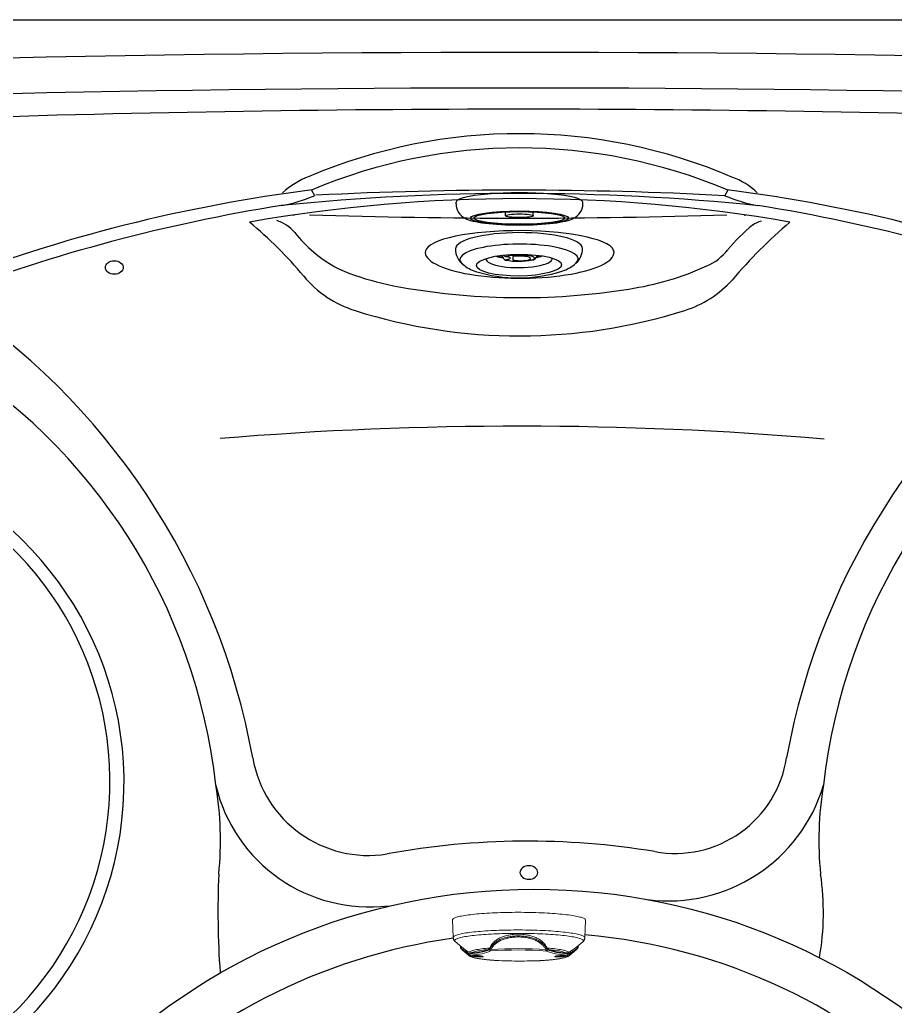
# Model space of a CAD drawing. Header units: inches. Extents: x 2 to 86, y -22 to 129.
# Drawn here: x 30.44 to 54.95, y 61.26 to 88.87 of the extents above; entities that cross this region are included whole.
import ezdxf

# ---------------------------------------------------------------- set-up
doc = ezdxf.new("R2010")
doc.units = ezdxf.units.IN
doc.header["$MEASUREMENT"] = 0
doc.linetypes.add('SLD-Solid', pattern=[0])
doc.layers.add('1', color=4, linetype='Continuous')

# ---------------------------------------------------------------- blocks, each defined once
blk = doc.blocks.new('M-JET')
at = {"layer": '1', "color": 3}
blk.add_line((0.668, -0.17), (0.763, -0.17), dxfattribs=at)
at = {"layer": '1'}
for centre, radius, start, end in [((0.461, 1.242), 0.535, 41.3143, 91.3774), ((0.05, 0.881), 1.082, 17.2792, 41.3143), ((-2.8, -0.006), 4.066, 342.7208, 17.2792), ((0.163, -0.927), 0.963, 318.6467, 342.7208), ((0.462, -1.247), 0.53, 268.5325, 323.2496)]:
    blk.add_arc(centre, radius, start, end, dxfattribs=at)
at = {"layer": '1', "color": 3}
for centre, radius, start, end in [((-1.573, 0), 2.301, 12.4325, 15.2703), ((-1.552, 0), 2.301, 12.1115, 16.428), ((2.329, -0.004), 1.701, 167.0391, 191.8275), ((0.642, 0.408), 0.0922, 55.7767, 95.7567), ((0.761, 0.357), 0.0925, 123.2223, 167.0391), ((0.61, 0.353), 0.156, 5.3241, 57.7182), ((0.716, 0.424), 0.0119, 56.7777, 123.2223), ((0.621, 0.328), 0.147, 6.6466, 46.2048), ((-1.051, -0.003), 1.854, 348.4837, 11.5163), ((-0.445, 0.069), 1.231, 348.805, 7.1498), ((1.155, -0.446), 0.497, 157.638, 169.042), ((0.713, -0.264), 0.0187, 13.7894, 157.638), ((-6.16, -1.951), 7.096, 12.9229, 13.7894), ((0.499, -0.319), 0.172, 319.9043, 349.042), ((0.138, 0.453), 1.058, 297.9845, 303.5019), ((-1.573, 0), 2.301, 345.0348, 348.6312), ((-1.552, 0), 2.301, 343.7972, 349.0063), ((0.659, -0.335), 0.113, 303.5019, 340.0963)]:
    blk.add_arc(centre, radius, start, end, dxfattribs=at)
at = {"layer": '1'}
blk.add_ellipse((0.448, 0), major_axis=(0, -1.776), ratio=0.252144, start_param=3.141593, end_param=6.282607, dxfattribs=at)
at = {"layer": '1', "color": 3}
for centre, major_axis, ratio, start_param, end_param in [((0.747, 0.001), (0, 1.655), 0.257517, 6.007199, 9.756158), ((0.731, 0), (0, 0.927), 0.267619, 3.108708, 6.351347), ((0.725, 0.014), (0, 0.313), 0.222056, 5.440613, 8.481483)]:
    blk.add_ellipse(centre, major_axis=major_axis, ratio=ratio, start_param=start_param, end_param=end_param, dxfattribs=at)
blk.add_ellipse((0.91, 0), major_axis=(-0.005, 1.191), ratio=0.255327, dxfattribs=at)
blk = doc.blocks.new('SDRE51EE')
at = {"layer": '1', "linetype": 'Continuous'}
for p, q in [((46.942, 90.082), (46.942, 90.133)), ((50.492, 90.081), (50.492, 90.133))]:
    blk.add_line(p, q, dxfattribs=at)
at = {"layer": '1', "color": 3, "linetype": 'Continuous'}
for p, q in [((48.328, 89.751), (48.328, 89.857)), ((49.106, 89.751), (49.106, 89.857))]:
    blk.add_line(p, q, dxfattribs=at)
at = {"layer": '1', "linetype": 'Continuous'}
for centre, radius, start, end in [((47.394, 90.088), 0.452, 180.8035, 244.7061), ((50.05, 90.086), 0.443, 293.2467, 359.3951)]:
    blk.add_arc(centre, radius, start, end, dxfattribs=at)
for centre, major_axis, ratio, start_param, end_param in [((48.717, 90.133), (1.775, 0), 0.14492, 6.283179, 9.424778), ((48.713, 89.747), (-1.568, 0), 0.162913, 0.26814, 2.873453)]:
    blk.add_ellipse(centre, major_axis=major_axis, ratio=ratio, start_param=start_param, end_param=end_param, dxfattribs=at)
at = {"layer": '1', "color": 3, "linetype": 'Continuous'}
for centre, major_axis, ratio in [((48.718, 89.687), (-1.371, 0), 0.140933), ((48.717, 89.689), (-1.273, 0), 0.138808), ((48.717, 89.751), (-0.389, 0), 0.133611)]:
    blk.add_ellipse(centre, major_axis=major_axis, ratio=ratio, dxfattribs=at)
blk = doc.blocks.new('SUCTION2')
at = {"layer": '1', "linetype": 'SLD-Solid', "lineweight": 15}
for p, q in [((-1.925, -0.219), (-1.907, -0.711)), ((1.778, -0.704), (1.795, -0.212)), ((-1.847, -0.828), (-1.681, -0.968)), ((1.533, -0.979), (1.719, -0.821)), ((1.718, -0.821), (1.719, -0.821)), ((-1.718, -0.936), (-1.717, -0.972)), ((-1.664, -1.048), (-1.477, -1.206)), ((-1.508, -1.09), (-1.508, -1.133)), ((1.351, -1.2), (1.517, -1.059)), ((1.383, -1.088), (1.383, -1.132)), ((1.578, -0.973), (1.578, -0.94)), ((-1.477, -1.206), (-1.477, -1.206)), ((-0.659, -1.352), (-0.654, -1.352)), ((-0.654, -1.352), (-0.65, -1.353)), ((0.492, -1.352), (0.496, -1.352)), ((1.351, -1.2), (1.35, -1.201))]:
    blk.add_line(p, q, dxfattribs=at)
at = {"layer": '1', "color": 3, "linetype": 'SLD-Solid', "lineweight": 15}
for p, q in [((-0.828, -0.956), (-0.828, -0.999)), ((0.732, -0.956), (0.732, -0.998)), ((1.411, -1.139), (1.379, -1.162))]:
    blk.add_line(p, q, dxfattribs=at)
at = {"layer": '1', "linetype": 'SLD-Solid', "lineweight": 15, "flags": 128}
for points in [[(1.795, -0.212), (1.794, -0.204), (1.789, -0.194), (1.781, -0.185), (1.769, -0.175), (1.753, -0.166), (1.734, -0.157), (1.711, -0.147), (1.684, -0.138), (1.654, -0.129), (1.621, -0.121), (1.584, -0.112), (1.543, -0.104), (1.5, -0.096), (1.453, -0.088), (1.404, -0.08), (1.351, -0.073), (1.295, -0.066), (1.237, -0.059), (1.176, -0.052), (1.113, -0.046), (1.047, -0.04), (0.979, -0.035), (0.909, -0.03), (0.837, -0.025), (0.763, -0.021), (0.687, -0.017), (0.61, -0.013), (0.532, -0.01), (0.452, -0.007), (0.372, -0.005), (0.29, -0.003), (0.208, -0.002), (0.125, -0.001), (0.042, 0), (-0.042, 0), (-0.125, 0), (-0.209, -0.001), (-0.292, -0.002), (-0.374, -0.003), (-0.456, -0.005), (-0.537, -0.008), (-0.618, -0.011), (-0.697, -0.014), (-0.775, -0.017), (-0.851, -0.021), (-0.926, -0.026), (-0.999, -0.031), (-1.07, -0.036), (-1.139, -0.041), (-1.206, -0.047), (-1.271, -0.053), (-1.333, -0.06), (-1.393, -0.067), (-1.45, -0.074), (-1.505, -0.081), (-1.556, -0.089), (-1.604, -0.097), (-1.65, -0.105), (-1.692, -0.113), (-1.731, -0.122), (-1.766, -0.131), (-1.798, -0.14), (-1.827, -0.149), (-1.852, -0.158), (-1.873, -0.167), (-1.891, -0.177), (-1.905, -0.186), (-1.915, -0.196), (-1.922, -0.206), (-1.925, -0.215), (-1.925, -0.219)], [(-1.414, -1.196), (-1.42, -1.204), (-1.422, -1.213), (-1.42, -1.221), (-1.414, -1.23), (-1.404, -1.238), (-1.39, -1.246), (-1.373, -1.254), (-1.352, -1.262), (-1.327, -1.27), (-1.299, -1.278), (-1.267, -1.285), (-1.231, -1.292), (-1.192, -1.299), (-1.15, -1.306), (-1.105, -1.313), (-1.057, -1.319), (-1.006, -1.325), (-0.953, -1.33), (-0.896, -1.335), (-0.838, -1.34), (-0.777, -1.345), (-0.714, -1.349), (-0.65, -1.353)], [(0.492, -1.352), (0.557, -1.348), (0.621, -1.344), (0.683, -1.34), (0.743, -1.335), (0.8, -1.329), (0.855, -1.324), (0.907, -1.318), (0.956, -1.312), (1.003, -1.305), (1.046, -1.298), (1.087, -1.291), (1.124, -1.284), (1.157, -1.277), (1.187, -1.269), (1.214, -1.261), (1.237, -1.253), (1.256, -1.245), (1.271, -1.237), (1.283, -1.228), (1.291, -1.22), (1.295, -1.212), (1.295, -1.203), (1.291, -1.195)]]:
    blk.add_lwpolyline(points, dxfattribs=at)
at = {"layer": '1', "color": 3, "linetype": 'SLD-Solid', "lineweight": 15, "flags": 128}
for points in [[(-1.907, -0.711), (-1.906, -0.705), (-1.903, -0.695), (-1.895, -0.686), (-1.884, -0.676), (-1.868, -0.667), (-1.85, -0.657), (-1.827, -0.648), (-1.801, -0.639), (-1.772, -0.63), (-1.739, -0.621), (-1.702, -0.612), (-1.662, -0.604), (-1.619, -0.595), (-1.573, -0.587), (-1.524, -0.579), (-1.471, -0.572), (-1.416, -0.564), (-1.358, -0.557), (-1.298, -0.551), (-1.234, -0.544), (-1.169, -0.538), (-1.101, -0.533), (-1.031, -0.527), (-0.959, -0.522), (-0.886, -0.518), (-0.81, -0.513), (-0.733, -0.51), (-0.655, -0.506), (-0.576, -0.503), (-0.495, -0.501), (-0.414, -0.498), (-0.332, -0.497), (-0.249, -0.495), (-0.166, -0.494), (-0.083, -0.494), (0.001, -0.494), (0.084, -0.494), (0.167, -0.495), (0.249, -0.496), (0.331, -0.498), (0.412, -0.5), (0.492, -0.503), (0.57, -0.506), (0.648, -0.509), (0.724, -0.513), (0.798, -0.517), (0.871, -0.522), (0.942, -0.526), (1.011, -0.532), (1.077, -0.537), (1.141, -0.543), (1.203, -0.55), (1.262, -0.556), (1.319, -0.563), (1.372, -0.571), (1.423, -0.578), (1.471, -0.586), (1.515, -0.594), (1.556, -0.602), (1.594, -0.611), (1.629, -0.619), (1.66, -0.628), (1.688, -0.637), (1.712, -0.646), (1.732, -0.656), (1.749, -0.665), (1.762, -0.675), (1.771, -0.684), (1.777, -0.694), (1.778, -0.703), (1.778, -0.704)], [(1.719, -0.821), (1.723, -0.817), (1.731, -0.807), (1.735, -0.798), (1.735, -0.788), (1.731, -0.779), (1.724, -0.769), (1.712, -0.76), (1.697, -0.751), (1.679, -0.741), (1.656, -0.732), (1.63, -0.723), (1.601, -0.714), (1.568, -0.706), (1.531, -0.697), (1.492, -0.689), (1.449, -0.681), (1.402, -0.673), (1.353, -0.666), (1.301, -0.658), (1.246, -0.652), (1.188, -0.645), (1.127, -0.638), (1.064, -0.632), (0.998, -0.627), (0.931, -0.621), (0.861, -0.617), (0.789, -0.612), (0.716, -0.608), (0.641, -0.604), (0.564, -0.601), (0.486, -0.598), (0.407, -0.595), (0.327, -0.593), (0.246, -0.591), (0.164, -0.59), (0.082, -0.589), (0, -0.589), (-0.083, -0.589), (-0.165, -0.589), (-0.247, -0.59), (-0.329, -0.591), (-0.411, -0.593), (-0.491, -0.595), (-0.571, -0.598), (-0.649, -0.601), (-0.727, -0.605), (-0.803, -0.608), (-0.877, -0.613), (-0.95, -0.617), (-1.021, -0.622), (-1.09, -0.628), (-1.156, -0.633), (-1.221, -0.639), (-1.283, -0.646), (-1.342, -0.653), (-1.399, -0.66), (-1.453, -0.667), (-1.504, -0.674), (-1.552, -0.682), (-1.597, -0.69), (-1.638, -0.699), (-1.676, -0.707), (-1.711, -0.716), (-1.743, -0.725), (-1.771, -0.734), (-1.795, -0.743), (-1.816, -0.752), (-1.833, -0.761), (-1.846, -0.771), (-1.856, -0.78), (-1.861, -0.79), (-1.863, -0.799), (-1.861, -0.809), (-1.856, -0.818), (-1.847, -0.828)], [(-1.461, -1.12), (-1.452, -1.111), (-1.438, -1.102), (-1.42, -1.093), (-1.398, -1.085), (-1.372, -1.076), (-1.342, -1.068), (-1.308, -1.06), (-1.271, -1.052), (-1.23, -1.045), (-1.185, -1.037), (-1.137, -1.03), (-1.086, -1.024), (-1.032, -1.017), (-0.975, -1.011), (-0.915, -1.006), (-0.853, -1)], [(-0.902, -1.044), (-0.958, -1.049), (-1.011, -1.055), (-1.061, -1.061), (-1.108, -1.068), (-1.152, -1.075), (-1.193, -1.082), (-1.23, -1.089), (-1.264, -1.097), (-1.294, -1.105), (-1.321, -1.112), (-1.344, -1.12), (-1.363, -1.129), (-1.378, -1.137)], [(0.755, -1), (0.816, -1.005), (0.875, -1.01), (0.931, -1.016), (0.983, -1.023), (1.033, -1.03), (1.079, -1.036), (1.122, -1.044), (1.162, -1.051), (1.198, -1.059), (1.23, -1.067), (1.258, -1.075), (1.282, -1.084), (1.302, -1.092), (1.318, -1.101), (1.33, -1.11), (1.337, -1.118)], [(1.256, -1.136), (1.243, -1.128), (1.226, -1.119), (1.205, -1.111), (1.18, -1.104), (1.152, -1.096), (1.119, -1.088), (1.084, -1.081), (1.044, -1.074), (1.002, -1.067), (0.956, -1.061), (0.907, -1.054), (0.856, -1.049), (0.801, -1.043)]]:
    blk.add_lwpolyline(points, dxfattribs=at)
at = {"layer": '1', "color": 3, "linetype": 'SLD-Solid', "lineweight": 15}
for centre, radius, start, end in [((-0.828, -1.045), 0.0379, 180.6779, 260.5395), ((-0.798, -1.006), 0.04, 194.0461, 244.5875), ((-0.045, -11.564), 10.511, 85.7389, 94.308), ((-0.789, -0.989), 0.0398, 194.3187, 245.4526), ((-0.044, -12.236), 11.22, 86.1027, 93.9442), ((0.694, -0.989), 0.0389, 294.4675, 346.6021), ((0.702, -1.006), 0.0391, 295.335, 346.8533), ((0.73, -1.045), 0.0378, 279.1709, 359.4499), ((-1.464, -1.183), 0.0259, 158.578, 239.0642), ((-1.219, -0.201), 1.027, 269.6496, 275.6456), ((1.091, -0.625), 0.606, 260.6519, 285.3965), ((1.334, -1.177), 0.0288, 304.2844, 7.4646)]:
    blk.add_arc(centre, radius, start, end, dxfattribs=at)
at = {"layer": '1', "linetype": 'SLD-Solid', "lineweight": 15}
for centre, radius, start, end in [((-1.481, -1.145), 0.0299, 156.4065, 217.0193), ((-1.464, -1.156), 0.0303, 157.2204, 216.9364), ((-1.402, -1.162), 0.0362, 173.3494, 250.9863), ((-1.263, -0.887), 0.343, 250.4747, 276.4167), ((1.279, -1.161), 0.0362, 288.2568, 6.5121), ((1.339, -1.154), 0.0299, 321.759, 22.3375), ((1.356, -1.143), 0.0296, 321.638, 23.1407)]:
    blk.add_arc(centre, radius, start, end, dxfattribs=at)
for points, knots in [([(-1.907, -0.711), (-1.906, -0.718), (-1.905, -0.733), (-1.899, -0.754), (-1.891, -0.773), (-1.881, -0.79), (-1.87, -0.805), (-1.857, -0.819), (-1.849, -0.826), (-1.845, -0.829)], [0, 0, 0, 0, 0.1379458, 0.2754753, 0.413551, 0.5546395, 0.7019181, 0.8595812, 1, 1, 1, 1]), ([(1.718, -0.821), (1.722, -0.818), (1.731, -0.81), (1.744, -0.796), (1.756, -0.779), (1.765, -0.762), (1.773, -0.742), (1.777, -0.722), (1.778, -0.709), (1.778, -0.704)], [0, 0, 0, 0, 0.160634, 0.323245, 0.473212, 0.615103, 0.752134, 0.900358, 1, 1, 1, 1]), ([(-1.717, -0.972), (-1.717, -0.975), (-1.717, -0.982), (-1.714, -0.991), (-1.709, -1), (-1.702, -1.011), (-1.696, -1.019), (-1.69, -1.024), (-1.689, -1.026)], [0, 0, 0, 0, 0.105671, 0.251752, 0.420727, 0.632898, 0.92031, 1, 1, 1, 1]), ([(-1.57, -1.118), (-1.579, -1.112), (-1.6, -1.098), (-1.626, -1.079), (-1.65, -1.06), (-1.67, -1.044), (-1.682, -1.033), (-1.686, -1.028), (-1.686, -1.028)], [0, 0, 0, 0, 0.171183, 0.371565, 0.571937, 0.776986, 0.982024, 1, 1, 1, 1]), ([(-1.681, -0.967), (-1.674, -0.973), (-1.661, -0.984), (-1.635, -1.003), (-1.602, -1.026), (-1.561, -1.055), (-1.526, -1.078), (-1.508, -1.09)], [0, 0, 0, 0, 0.170842, 0.349427, 0.528021, 0.762952, 1, 1, 1, 1]), ([(1.383, -1.088), (1.397, -1.079), (1.426, -1.059), (1.464, -1.032), (1.497, -1.007), (1.52, -0.989), (1.53, -0.981), (1.532, -0.979)], [0, 0, 0, 0, 0.228425, 0.456836, 0.691498, 0.926142, 1, 1, 1, 1]), ([(1.543, -1.035), (1.543, -1.036), (1.537, -1.042), (1.516, -1.06), (1.479, -1.09), (1.443, -1.116), (1.418, -1.134), (1.411, -1.139)], [0, 0, 0, 0, 0.0077839, 0.3004918, 0.5910138, 0.8824986, 1, 1, 1, 1]), ([(1.546, -1.033), (1.547, -1.031), (1.554, -1.024), (1.562, -1.014), (1.57, -1.002), (1.575, -0.991), (1.578, -0.981), (1.578, -0.975), (1.578, -0.973)], [0, 0, 0, 0, 0.090289, 0.390722, 0.617034, 0.785709, 0.931348, 1, 1, 1, 1]), ([(-1.492, -1.144), (-1.483, -1.15), (-1.475, -1.153), (-1.457, -1.157), (-1.447, -1.158), (-1.438, -1.158)], [0, 0, 0, 0, 0.5, 0.5, 1, 1, 1, 1]), ([(-1.414, -1.196), (-1.427, -1.196), (-1.44, -1.195), (-1.465, -1.187), (-1.477, -1.182), (-1.488, -1.174)], [0, 0, 0, 0, 0.5, 0.5, 1, 1, 1, 1]), ([(-1.476, -1.206), (-1.474, -1.208), (-1.468, -1.214), (-1.455, -1.222), (-1.436, -1.233), (-1.413, -1.244), (-1.386, -1.255), (-1.355, -1.265), (-1.322, -1.274), (-1.286, -1.282), (-1.247, -1.29), (-1.206, -1.298), (-1.163, -1.305), (-1.118, -1.311), (-1.071, -1.317), (-1.022, -1.323), (-0.971, -1.329), (-0.918, -1.334), (-0.863, -1.338), (-0.805, -1.343), (-0.747, -1.347), (-0.698, -1.35), (-0.668, -1.352), (-0.659, -1.352)], [0, 0, 0, 0, 0.009835, 0.042018, 0.079804, 0.126107, 0.184311, 0.242305, 0.296949, 0.354631, 0.409998, 0.463905, 0.51687, 0.56919, 0.621052, 0.672576, 0.723844, 0.774915, 0.825832, 0.876627, 0.927323, 0.97794, 1, 1, 1, 1]), ([(-1.378, -1.137), (-1.392, -1.138), (-1.406, -1.138), (-1.427, -1.134), (-1.434, -1.132), (-1.448, -1.127), (-1.455, -1.124), (-1.461, -1.12)], [0, 0, 0, 0, 0.5, 0.5, 0.75, 0.75, 1, 1, 1, 1]), ([(0.499, -1.352), (0.505, -1.351), (0.532, -1.35), (0.578, -1.347), (0.638, -1.343), (0.696, -1.339), (0.752, -1.334), (0.807, -1.329), (0.859, -1.324), (0.91, -1.318), (0.958, -1.312), (1.004, -1.306), (1.047, -1.299), (1.089, -1.292), (1.128, -1.284), (1.164, -1.277), (1.199, -1.268), (1.232, -1.259), (1.264, -1.248), (1.292, -1.237), (1.316, -1.225), (1.334, -1.214), (1.344, -1.205), (1.349, -1.202)], [0, 0, 0, 0, 0.013708, 0.062903, 0.11214, 0.161436, 0.210804, 0.260261, 0.309826, 0.359527, 0.409398, 0.459485, 0.509854, 0.560595, 0.611839, 0.663786, 0.716751, 0.771259, 0.828232, 0.889263, 0.936316, 0.973277, 1, 1, 1, 1]), ([(1.337, -1.118), (1.325, -1.127), (1.311, -1.131), (1.284, -1.136), (1.27, -1.137), (1.256, -1.136)], [0, 0, 0, 0, 0.5, 0.5, 1, 1, 1, 1]), ([(1.363, -1.173), (1.352, -1.181), (1.34, -1.186), (1.316, -1.193), (1.303, -1.195), (1.291, -1.195)], [0, 0, 0, 0, 0.5, 0.5, 1, 1, 1, 1]), ([(1.315, -1.157), (1.324, -1.157), (1.333, -1.156), (1.35, -1.152), (1.359, -1.149), (1.367, -1.143)], [0, 0, 0, 0, 0.5, 0.5, 1, 1, 1, 1])]:
    blk.add_open_spline(points, degree=3, knots=knots, dxfattribs=at)
at = {"layer": '1', "color": 3, "linetype": 'SLD-Solid', "lineweight": 15}
for points, knots in [([(-0.828, -0.956), (-0.815, -0.931), (-0.799, -0.907), (-0.761, -0.861), (-0.739, -0.838), (-0.703, -0.807), (-0.69, -0.797), (-0.662, -0.777), (-0.648, -0.767), (-0.604, -0.74), (-0.572, -0.723), (-0.52, -0.701), (-0.502, -0.693), (-0.465, -0.68), (-0.446, -0.673), (-0.388, -0.655), (-0.348, -0.645), (-0.285, -0.633), (-0.264, -0.63), (-0.221, -0.623), (-0.199, -0.621), (-0.132, -0.614), (-0.088, -0.612), (-0.021, -0.612), (0.001, -0.613), (0.045, -0.615), (0.068, -0.616), (0.134, -0.622), (0.177, -0.628), (0.239, -0.64), (0.26, -0.645), (0.3, -0.655), (0.32, -0.66), (0.378, -0.678), (0.414, -0.692), (0.465, -0.714), (0.482, -0.722), (0.513, -0.739), (0.529, -0.748), (0.573, -0.776), (0.599, -0.795), (0.635, -0.827), (0.646, -0.837), (0.667, -0.86), (0.677, -0.871), (0.704, -0.906), (0.719, -0.93), (0.732, -0.956)], [0, 0, 0, 0, 0.0625, 0.0625, 0.125, 0.125, 0.15625, 0.15625, 0.1875, 0.1875, 0.25, 0.25, 0.28125, 0.28125, 0.3125, 0.3125, 0.375, 0.375, 0.40625, 0.40625, 0.4375, 0.4375, 0.5, 0.5, 0.53125, 0.53125, 0.5625, 0.5625, 0.625, 0.625, 0.65625, 0.65625, 0.6875, 0.6875, 0.75, 0.75, 0.78125, 0.78125, 0.8125, 0.8125, 0.875, 0.875, 0.90625, 0.90625, 0.9375, 0.9375, 1, 1, 1, 1]), ([(-0.828, -0.999), (-0.814, -0.974), (-0.798, -0.95), (-0.761, -0.905), (-0.739, -0.883), (-0.702, -0.852), (-0.689, -0.842), (-0.662, -0.822), (-0.648, -0.813), (-0.603, -0.786), (-0.571, -0.77), (-0.519, -0.748), (-0.502, -0.741), (-0.465, -0.727), (-0.445, -0.721), (-0.387, -0.703), (-0.347, -0.693), (-0.285, -0.682), (-0.263, -0.678), (-0.22, -0.672), (-0.198, -0.669), (-0.132, -0.663), (-0.088, -0.661), (-0.021, -0.661), (0.001, -0.662), (0.045, -0.663), (0.068, -0.665), (0.134, -0.671), (0.176, -0.677), (0.239, -0.689), (0.259, -0.693), (0.3, -0.703), (0.319, -0.708), (0.377, -0.726), (0.413, -0.739), (0.465, -0.761), (0.481, -0.769), (0.513, -0.786), (0.528, -0.794), (0.572, -0.821), (0.599, -0.84), (0.634, -0.871), (0.646, -0.882), (0.667, -0.904), (0.677, -0.915), (0.704, -0.949), (0.719, -0.973), (0.732, -0.998)], [0, 0, 0, 0, 0.0625, 0.0625, 0.125, 0.125, 0.15625, 0.15625, 0.1875, 0.1875, 0.25, 0.25, 0.28125, 0.28125, 0.3125, 0.3125, 0.375, 0.375, 0.40625, 0.40625, 0.4375, 0.4375, 0.5, 0.5, 0.53125, 0.53125, 0.5625, 0.5625, 0.625, 0.625, 0.65625, 0.65625, 0.6875, 0.6875, 0.75, 0.75, 0.78125, 0.78125, 0.8125, 0.8125, 0.875, 0.875, 0.90625, 0.90625, 0.9375, 0.9375, 1, 1, 1, 1]), ([(0.71, -1.024), (0.698, -1), (0.683, -0.976), (0.656, -0.942), (0.646, -0.931), (0.626, -0.909), (0.615, -0.899), (0.58, -0.868), (0.554, -0.849), (0.512, -0.822), (0.497, -0.814), (0.466, -0.797), (0.45, -0.789), (0.4, -0.767), (0.365, -0.754), (0.309, -0.737), (0.289, -0.731), (0.25, -0.722), (0.23, -0.717), (0.17, -0.706), (0.128, -0.7), (0.064, -0.694), (0.043, -0.692), (0, -0.69), (-0.022, -0.69), (-0.087, -0.69), (-0.129, -0.692), (-0.194, -0.698), (-0.215, -0.701), (-0.257, -0.707), (-0.277, -0.71), (-0.338, -0.722), (-0.377, -0.732), (-0.434, -0.749), (-0.452, -0.756), (-0.488, -0.769), (-0.505, -0.776), (-0.556, -0.798), (-0.587, -0.814), (-0.63, -0.841), (-0.644, -0.85), (-0.67, -0.87), (-0.683, -0.88), (-0.719, -0.91), (-0.74, -0.932), (-0.777, -0.977), (-0.793, -1), (-0.806, -1.025)], [0, 0, 0, 0, 0.0625, 0.0625, 0.09375, 0.09375, 0.125, 0.125, 0.1875, 0.1875, 0.21875, 0.21875, 0.25, 0.25, 0.3125, 0.3125, 0.34375, 0.34375, 0.375, 0.375, 0.4375, 0.4375, 0.46875, 0.46875, 0.5, 0.5, 0.5625, 0.5625, 0.59375, 0.59375, 0.625, 0.625, 0.6875, 0.6875, 0.71875, 0.71875, 0.75, 0.75, 0.8125, 0.8125, 0.84375, 0.84375, 0.875, 0.875, 0.9375, 0.9375, 1, 1, 1, 1]), ([(-1.717, -0.972), (-1.717, -0.973), (-1.718, -0.976), (-1.712, -0.985), (-1.699, -1), (-1.676, -1.019), (-1.645, -1.042), (-1.606, -1.069), (-1.561, -1.099), (-1.526, -1.122), (-1.508, -1.133)], [0, 0, 0, 0, 0.025794, 0.158973, 0.291803, 0.432512, 0.57362, 0.714384, 0.857185, 1, 1, 1, 1]), ([(-0.853, -1), (-0.86, -1.012), (-0.868, -1.021), (-0.884, -1.035), (-0.893, -1.04), (-0.902, -1.044)], [0, 0, 0, 0, 0.5, 0.5, 1, 1, 1, 1]), ([(-0.866, -1.046), (-0.861, -1.043), (-0.856, -1.04), (-0.846, -1.03), (-0.841, -1.024), (-0.837, -1.016)], [0, 0, 0, 0, 0.5, 0.5, 1, 1, 1, 1]), ([(-0.815, -1.042), (-0.818, -1.053), (-0.821, -1.062), (-0.828, -1.075), (-0.831, -1.079), (-0.835, -1.083)], [0, 0, 0, 0, 0.5, 0.5, 1, 1, 1, 1]), ([(0.736, -1.082), (0.733, -1.079), (0.73, -1.074), (0.724, -1.061), (0.721, -1.052), (0.719, -1.042)], [0, 0, 0, 0, 0.5, 0.5, 1, 1, 1, 1]), ([(0.74, -1.015), (0.744, -1.023), (0.749, -1.03), (0.758, -1.039), (0.763, -1.043), (0.768, -1.045)], [0, 0, 0, 0, 0.5, 0.5, 1, 1, 1, 1]), ([(0.801, -1.043), (0.793, -1.04), (0.785, -1.035), (0.773, -1.024), (0.769, -1.02), (0.762, -1.011), (0.758, -1.006), (0.755, -1)], [0, 0, 0, 0, 0.5, 0.5, 0.75, 0.75, 1, 1, 1, 1]), ([(1.383, -1.132), (1.397, -1.122), (1.426, -1.103), (1.464, -1.077), (1.498, -1.053), (1.526, -1.031), (1.549, -1.013), (1.565, -0.996), (1.576, -0.983), (1.577, -0.976), (1.578, -0.973)], [0, 0, 0, 0, 0.12365, 0.247293, 0.374344, 0.501386, 0.625661, 0.749928, 0.878579, 1, 1, 1, 1]), ([(-1.505, -1.163), (-1.522, -1.151), (-1.545, -1.136), (-1.565, -1.122), (-1.57, -1.118)], [0, 0, 0, 0, 0.7236164, 1, 1, 1, 1]), ([(-1.331, -1.206), (-1.323, -1.206), (-1.315, -1.206), (-1.298, -1.206), (-1.289, -1.206), (-1.27, -1.207), (-1.26, -1.207), (-1.241, -1.209), (-1.23, -1.209), (-1.21, -1.211), (-1.2, -1.212), (-1.18, -1.214), (-1.171, -1.215), (-1.152, -1.218), (-1.143, -1.219), (-1.126, -1.221), (-1.119, -1.223), (-1.105, -1.226), (-1.098, -1.227), (-1.087, -1.23), (-1.083, -1.231), (-1.075, -1.234), (-1.072, -1.235), (-1.069, -1.238), (-1.068, -1.239), (-1.068, -1.242), (-1.07, -1.243), (-1.074, -1.245), (-1.077, -1.246), (-1.085, -1.247), (-1.09, -1.248), (-1.102, -1.249), (-1.108, -1.249), (-1.123, -1.25), (-1.131, -1.25), (-1.148, -1.25), (-1.157, -1.25), (-1.176, -1.249), (-1.186, -1.248), (-1.206, -1.247), (-1.216, -1.247), (-1.236, -1.245), (-1.246, -1.244), (-1.266, -1.242), (-1.276, -1.241), (-1.294, -1.238), (-1.303, -1.237), (-1.32, -1.234), (-1.328, -1.233), (-1.342, -1.23), (-1.348, -1.228), (-1.359, -1.225), (-1.364, -1.224), (-1.371, -1.221), (-1.374, -1.22), (-1.377, -1.217), (-1.378, -1.216), (-1.378, -1.214), (-1.377, -1.212), (-1.372, -1.211), (-1.369, -1.21), (-1.357, -1.207), (-1.345, -1.206), (-1.331, -1.206)], [0, 0, 0, 0, 0.03125, 0.03125, 0.0625, 0.0625, 0.09375, 0.09375, 0.125, 0.125, 0.15625, 0.15625, 0.1875, 0.1875, 0.21875, 0.21875, 0.25, 0.25, 0.28125, 0.28125, 0.3125, 0.3125, 0.34375, 0.34375, 0.375, 0.375, 0.40625, 0.40625, 0.4375, 0.4375, 0.46875, 0.46875, 0.5, 0.5, 0.53125, 0.53125, 0.5625, 0.5625, 0.59375, 0.59375, 0.625, 0.625, 0.65625, 0.65625, 0.6875, 0.6875, 0.71875, 0.71875, 0.75, 0.75, 0.78125, 0.78125, 0.8125, 0.8125, 0.84375, 0.84375, 0.875, 0.875, 0.90625, 0.90625, 0.9375, 0.9375, 1, 1, 1, 1]), ([(0.988, -1.223), (0.996, -1.222), (1.004, -1.22), (1.021, -1.218), (1.03, -1.217), (1.049, -1.214), (1.058, -1.213), (1.078, -1.211), (1.088, -1.21), (1.109, -1.208), (1.119, -1.208), (1.139, -1.206), (1.148, -1.206), (1.167, -1.205), (1.176, -1.205), (1.193, -1.205), (1.2, -1.205), (1.214, -1.205), (1.221, -1.206), (1.232, -1.207), (1.237, -1.207), (1.244, -1.209), (1.247, -1.21), (1.251, -1.211), (1.252, -1.213), (1.252, -1.215), (1.25, -1.216), (1.246, -1.219), (1.243, -1.22), (1.235, -1.223), (1.23, -1.224), (1.219, -1.227), (1.212, -1.229), (1.198, -1.232), (1.19, -1.233), (1.173, -1.236), (1.164, -1.237), (1.145, -1.24), (1.135, -1.241), (1.115, -1.243), (1.105, -1.244), (1.085, -1.246), (1.075, -1.246), (1.055, -1.248), (1.045, -1.248), (1.027, -1.249), (1.018, -1.249), (1.001, -1.249), (0.993, -1.249), (0.979, -1.248), (0.972, -1.248), (0.961, -1.247), (0.957, -1.246), (0.949, -1.245), (0.946, -1.244), (0.942, -1.242), (0.942, -1.241), (0.942, -1.238), (0.943, -1.237), (0.947, -1.235), (0.95, -1.233), (0.962, -1.229), (0.974, -1.226), (0.988, -1.223)], [0, 0, 0, 0, 0.03125, 0.03125, 0.0625, 0.0625, 0.09375, 0.09375, 0.125, 0.125, 0.15625, 0.15625, 0.1875, 0.1875, 0.21875, 0.21875, 0.25, 0.25, 0.28125, 0.28125, 0.3125, 0.3125, 0.34375, 0.34375, 0.375, 0.375, 0.40625, 0.40625, 0.4375, 0.4375, 0.46875, 0.46875, 0.5, 0.5, 0.53125, 0.53125, 0.5625, 0.5625, 0.59375, 0.59375, 0.625, 0.625, 0.65625, 0.65625, 0.6875, 0.6875, 0.71875, 0.71875, 0.75, 0.75, 0.78125, 0.78125, 0.8125, 0.8125, 0.84375, 0.84375, 0.875, 0.875, 0.90625, 0.90625, 0.9375, 0.9375, 1, 1, 1, 1])]:
    blk.add_open_spline(points, degree=3, knots=knots, dxfattribs=at)
at = {"layer": '1', "linetype": 'SLD-Solid', "lineweight": 15}
for points in [[(-1.508, -1.09), (-1.493, -1.1), (-1.477, -1.11), (-1.461, -1.12)], [(1.337, -1.118), (1.353, -1.109), (1.368, -1.099), (1.383, -1.088)], [(-1.508, -1.133), (-1.503, -1.137), (-1.497, -1.14), (-1.492, -1.144)], [(-1.488, -1.174), (-1.494, -1.17), (-1.499, -1.167), (-1.505, -1.163)], [(-0.65, -1.353), (-0.459, -1.36), (-0.078, -1.366), (0.302, -1.36), (0.492, -1.352)], [(1.379, -1.162), (1.374, -1.166), (1.368, -1.169), (1.363, -1.173)], [(1.367, -1.143), (1.372, -1.139), (1.378, -1.136), (1.383, -1.132)]]:
    blk.add_open_spline(points, degree=3, dxfattribs=at)
at = {"layer": '1', "color": 3, "linetype": 'SLD-Solid', "lineweight": 15}
for points in [[(-1.438, -1.158), (-1.317, -1.152), (-1.101, -1.126), (-0.936, -1.077), (-0.866, -1.046)], [(-0.835, -1.083), (-0.905, -1.114), (-1.072, -1.164), (-1.291, -1.19), (-1.414, -1.196)], [(-1.378, -1.137), (-1.28, -1.13), (-1.104, -1.107), (-0.963, -1.068), (-0.902, -1.044)], [(-0.853, -1), (-0.844, -0.986), (-0.836, -0.971), (-0.828, -0.956)], [(-0.837, -1.016), (-0.834, -1.01), (-0.831, -1.004), (-0.828, -0.999)], [(-0.806, -1.025), (-0.809, -1.031), (-0.812, -1.037), (-0.815, -1.042)], [(0.719, -1.042), (0.716, -1.036), (0.713, -1.03), (0.71, -1.024)], [(0.732, -0.956), (0.739, -0.971), (0.747, -0.985), (0.755, -1)], [(0.732, -0.998), (0.735, -1.004), (0.737, -1.01), (0.74, -1.015)], [(1.291, -1.195), (1.171, -1.189), (0.96, -1.163), (0.802, -1.114), (0.736, -1.082)], [(0.768, -1.045), (0.833, -1.076), (0.989, -1.125), (1.198, -1.151), (1.315, -1.157)], [(0.801, -1.043), (0.859, -1.067), (0.993, -1.106), (1.162, -1.129), (1.256, -1.136)]]:
    blk.add_open_spline(points, degree=3, dxfattribs=at)
blk = doc.blocks.new('RHYTHM')
at = {"layer": '1', "color": 3}
for p, q in [((36.175, 79.103), (36.261, 78.949)), ((47.826, 79.103), (47.74, 78.949))]:
    blk.add_line(p, q, dxfattribs=at)
at = {"layer": '1', "color": 3, "linetype": 'Continuous'}
for p, q in [((35.673, 78.405), (35.698, 78.409)), ((48.292, 78.394), (48.304, 78.409)), ((48.304, 78.409), (48.329, 78.405)), ((44.644, 77.367), (44.626, 77.414))]:
    blk.add_line(p, q, dxfattribs=at)
at = {"layer": '1', "color": 4}
blk.add_lwpolyline([(5.895, 0, -0.414248), (0, 5.894), (0, 77.977, -0.414164), (5.894, 83.873), (78.107, 83.873, -0.414214), (84.002, 77.978), (84.002, 5.894, -0.414248), (78.107, 0)], format="xyb", close=True, dxfattribs=at)
at = {"layer": '1', "color": 3, "linetype": 'Continuous'}
blk.add_circle((42.401, 41.936), 17.603, dxfattribs=at)
at = {"layer": '1', "color": 3}
for centre, radius, start, end in [((42, -551.87), 634.829, 86.810065, 93.189935), ((42.005, 65.561), 15.122, 66.8905, 112.9535), ((41.995, 65.313), 14.971, 67.1476, 112.8743), ((36.971, 77.224), 2.421, 110.9012, 131.676), ((47.241, 77.548), 2.045, 46.4697, 69.9897), ((41.667, 35.582), 43.87, 97.168, 111.1416), ((41.997, 13.305), 65.705, 84.15637, 95.82773), ((41.895, -32.054), 111.156, 86.98564, 92.88587), ((42.334, 35.582), 43.87, 68.8584, 82.832), ((42.001, 35.017), 43.848, 80.0672, 99.9328), ((34.591, 82.86), 4.253, 280.0184, 293.1202), ((49.41, 82.86), 4.253, 246.8798, 259.9816), ((42.924, 31.253), 48.024, 99.0947, 110.704), ((41.98, 262.896), 184.576, 268.18055, 270.00596), ((41.98, 262.896), 184.576, 270.00596, 271.80574), ((41.077, 31.253), 48.024, 69.296, 80.9053), ((27.147, 69.355), 11.468, 39.8145, 50.5254), ((34.902, 77.268), 1.031, 38.8949, 73.2365), ((58.974, 67.195), 14.485, 130.5129, 139.5787), ((48.913, 77.628), 0.629, 103.9916, 128.3879), ((38.992, 80.567), 4.223, 218.8949, 229.2656), ((51.257, 74.67), 4.404, 128.3879, 141.0564), ((38.416, 79.899), 3.341, 229.2656, 249.0264), ((46.578, 78.45), 1.611, 294.3242, 321.0564), ((40.246, 85.115), 8.868, 250.0467, 258.4547), ((43.806, 84.584), 8.342, 278.5965, 294.3242), ((38.322, 78.67), 3.081, 219.8145, 252.5144), ((45.705, 78.628), 3.032, 287.5526, 317.6795), ((42.024, 95.266), 19.171, 259.321, 279.0897), ((15.18, 59.687), 19.67, 10.339, 56.8856), ((68.821, 59.687), 19.67, 123.1144, 169.661), ((41.999, 90.343), 15.319, 252.5144, 287.5526), ((17.358, 60.655), 16.237, 6.3377, 58.8178), ((66.643, 60.655), 16.237, 121.1822, 173.6623), ((21.421, 62.527), 9.506, 201.998, 69.4794), ((21.383, 62.562), 9.149, 201.3021, 62.5835), ((37.771, 63.773), 3.288, 189.7233, 279.1348), ((46.352, 63.696), 3.155, 259.6331, 351.2706), ((24.517, 60.91), 9.11, 354.0265, 9.7141), ((37.799, 63.467), 4.422, 193.3388, 276.8402), ((46.157, 63.752), 4.54, 262.852, 343.2978), ((59.484, 60.91), 9.11, 170.2859, 185.9735), ((42.228, 39.1), 21.785, 80.6041, 100.4055), ((57.717, 58.926), 24.162, 177.5433, 184.0598), ((43.093, 58.894), 7.409, 350.1083, 8.2901)]:
    blk.add_arc(centre, radius, start, end, dxfattribs=at)
at = {"layer": '1', "color": 3, "linetype": 'Continuous'}
blk.add_arc((42, -550.854), 632.815, 87.051047, 92.948953, dxfattribs=at)
at = {"layer": '1', "color": 2}
for centre, radius, start, end in [((42, -408.985), 490.353, 88.03273, 91.94091), ((41.999, -28.804), 101.302, 85.17342, 94.74742), ((42.401, 41.936), 16.388, 5.5469, 85.0067), ((42.401, 41.936), 16.388, 97.9256, 174.4531)]:
    blk.add_arc(centre, radius, start, end, dxfattribs=at)
at = {"layer": '1', "color": 3}
for centre, major_axis, ratio, start_param, end_param in [((42.001, 77.369), (-2.643, 0.002), 0.22762, 3.141593, 6.231625), ((42.001, 77.366), (-2.643, -0.001), 0.275432, 6.232603, 9.426081)]:
    blk.add_ellipse(centre, major_axis=major_axis, ratio=ratio, start_param=start_param, end_param=end_param, dxfattribs=at)
at = {"layer": '1'}
blk.add_ellipse((30.654, 76.938), major_axis=(0.25, 0), ratio=0.752466, dxfattribs=at)
at = {"layer": '1', "extrusion": (0, 0, -1)}
blk.add_ellipse((42.259, 60.008), major_axis=(0.25, 0), ratio=0.752466, dxfattribs=at)
at = {"layer": '1', "linetype": 'Continuous'}
blk.add_blockref('SDRE51EE', (-6.723, -11.364), dxfattribs=at)
at = {"layer": '1', "rotation": 270.181004997733}
blk.add_blockref('M-JET', (41.979, 77.914), dxfattribs=at)
at = {"layer": '1', "color": 1, "xscale": -1}
blk.add_blockref('SUCTION2', (41.918, 58.893), dxfattribs=at)

msp = doc.modelspace()

# ---------------------------------------------------------------- block references
msp.add_blockref('RHYTHM', (2.435, 4.999))

doc.saveas('drawing.dxf')
